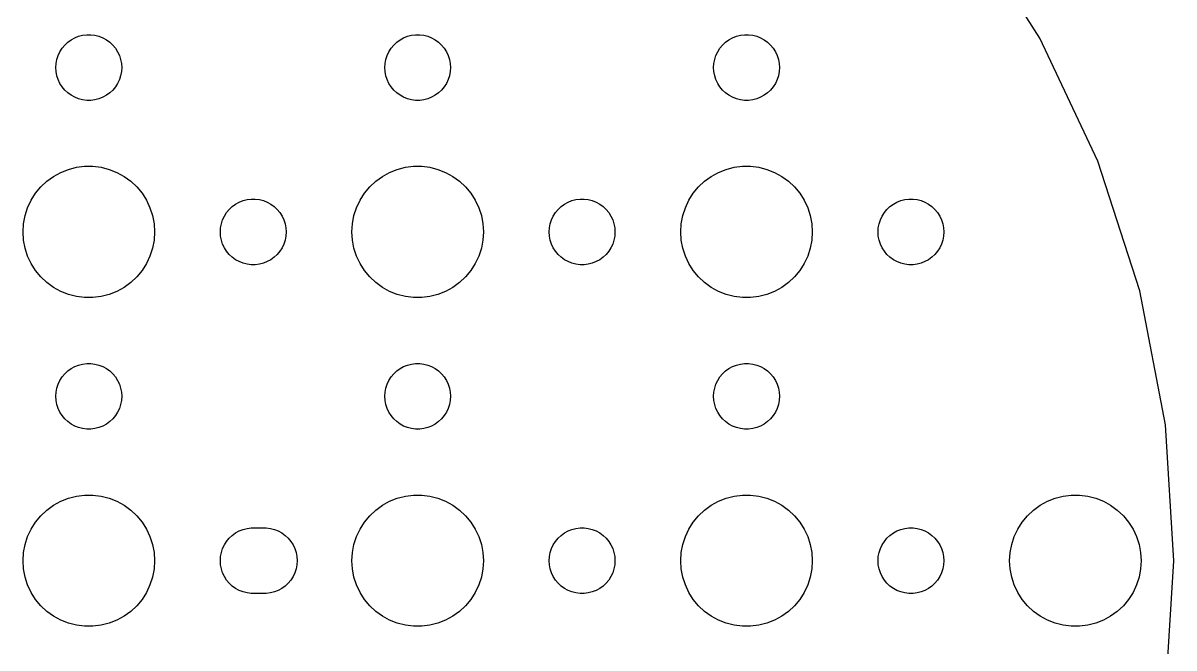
# Model space of a CAD drawing. Header units: metres. Extents: x -49 to 49, y -49 to 159.
# Drawn here: x -3 to 49.5, y 106 to 134.5 of the extents above; entities that cross this region are included whole.
import ezdxf

# ---------------------------------------------------------------- set-up
doc = ezdxf.new("R2010")
doc.units = ezdxf.units.M

msp = doc.modelspace()

# ---------------------------------------------------------------- linework, layer by layer
for p, q in [((43.3743, 133.845), (40.0437, 139.093)), ((-0.638657, 133.857), (-0.463516, 133.927)), ((-0.463516, 133.927), (-0.281067, 133.973)), ((-0.281067, 133.973), (-0.094177, 133.997)), ((-0.094177, 133.997), (0.094177, 133.997)), ((0.094177, 133.997), (0.281067, 133.973)), ((0.281067, 133.973), (0.463516, 133.927)), ((0.463516, 133.927), (0.638657, 133.857)), ((14.3613, 133.857), (14.5365, 133.927)), ((14.5365, 133.927), (14.7189, 133.973)), ((14.7189, 133.973), (14.9058, 133.997)), ((14.9058, 133.997), (15.0942, 133.997)), ((15.0942, 133.997), (15.2811, 133.973)), ((15.2811, 133.973), (15.4635, 133.927)), ((15.4635, 133.927), (15.6387, 133.857)), ((29.3613, 133.857), (29.5365, 133.927)), ((29.5365, 133.927), (29.7189, 133.973)), ((29.7189, 133.973), (29.9058, 133.997)), ((29.9058, 133.997), (30.0942, 133.997)), ((30.0942, 133.997), (30.2811, 133.973)), ((30.2811, 133.973), (30.4635, 133.927)), ((30.4635, 133.927), (30.6387, 133.857)), ((-1.31445, 133.223), (-1.21352, 133.382)), ((-1.21352, 133.382), (-1.09344, 133.527)), ((-1.09344, 133.527), (-0.956131, 133.656)), ((-0.956131, 133.656), (-0.803726, 133.766)), ((-0.803726, 133.766), (-0.638657, 133.857)), ((0.638657, 133.857), (0.803726, 133.766)), ((0.803726, 133.766), (0.956131, 133.656)), ((0.956131, 133.656), (1.09344, 133.527)), ((1.09344, 133.527), (1.21352, 133.382)), ((1.21352, 133.382), (1.31445, 133.223)), ((13.6855, 133.223), (13.7865, 133.382)), ((13.7865, 133.382), (13.9065, 133.527)), ((13.9065, 133.527), (14.0439, 133.656)), ((14.0439, 133.656), (14.1963, 133.766)), ((14.1963, 133.766), (14.3613, 133.857)), ((15.6387, 133.857), (15.8037, 133.766)), ((15.8037, 133.766), (15.9561, 133.656)), ((15.9561, 133.656), (16.0934, 133.527)), ((16.0934, 133.527), (16.2135, 133.382)), ((16.2135, 133.382), (16.3145, 133.223)), ((28.6855, 133.223), (28.7865, 133.382)), ((28.7865, 133.382), (28.9065, 133.527)), ((28.9065, 133.527), (29.0439, 133.656)), ((29.0439, 133.656), (29.1963, 133.766)), ((29.1963, 133.766), (29.3613, 133.857)), ((30.6387, 133.857), (30.8037, 133.766)), ((30.8037, 133.766), (30.9561, 133.656)), ((30.9561, 133.656), (31.0934, 133.527)), ((31.0934, 133.527), (31.2135, 133.382)), ((31.2135, 133.382), (31.3145, 133.223)), ((46.0209, 128.221), (43.3743, 133.845)), ((-1.48816, 132.688), (-1.45287, 132.873)), ((-1.45287, 132.873), (-1.39465, 133.052)), ((-1.39465, 133.052), (-1.31445, 133.223)), ((1.31445, 133.223), (1.39465, 133.052)), ((1.39465, 133.052), (1.45287, 132.873)), ((1.45287, 132.873), (1.48816, 132.688)), ((13.5118, 132.688), (13.5471, 132.873)), ((13.5471, 132.873), (13.6053, 133.052)), ((13.6053, 133.052), (13.6855, 133.223)), ((16.3145, 133.223), (16.3947, 133.052)), ((16.3947, 133.052), (16.4529, 132.873)), ((16.4529, 132.873), (16.4882, 132.688)), ((28.5118, 132.688), (28.5471, 132.873)), ((28.5471, 132.873), (28.6053, 133.052)), ((28.6053, 133.052), (28.6855, 133.223)), ((31.3145, 133.223), (31.3947, 133.052)), ((31.3947, 133.052), (31.4529, 132.873)), ((31.4529, 132.873), (31.4882, 132.688)), ((-1.5, 132.5), (-1.48816, 132.688)), ((-1.48816, 132.312), (-1.5, 132.5)), ((-1.45287, 132.127), (-1.48816, 132.312)), ((1.48816, 132.312), (1.45287, 132.127)), ((1.48816, 132.688), (1.5, 132.5)), ((1.5, 132.5), (1.48816, 132.312)), ((13.5, 132.5), (13.5118, 132.688)), ((13.5118, 132.312), (13.5, 132.5)), ((13.5471, 132.127), (13.5118, 132.312)), ((16.4882, 132.312), (16.4529, 132.127)), ((16.4882, 132.688), (16.5, 132.5)), ((16.5, 132.5), (16.4882, 132.312)), ((28.5, 132.5), (28.5118, 132.688)), ((28.5118, 132.312), (28.5, 132.5)), ((28.5471, 132.127), (28.5118, 132.312)), ((31.4882, 132.312), (31.4529, 132.127)), ((31.4882, 132.688), (31.5, 132.5)), ((31.5, 132.5), (31.4882, 132.312)), ((-1.39465, 131.948), (-1.45287, 132.127)), ((-1.31445, 131.777), (-1.39465, 131.948)), ((-1.21352, 131.618), (-1.31445, 131.777)), ((1.31445, 131.777), (1.21352, 131.618)), ((1.39465, 131.948), (1.31445, 131.777)), ((1.45287, 132.127), (1.39465, 131.948)), ((13.6053, 131.948), (13.5471, 132.127)), ((13.6855, 131.777), (13.6053, 131.948)), ((13.7865, 131.618), (13.6855, 131.777)), ((16.3145, 131.777), (16.2135, 131.618)), ((16.3947, 131.948), (16.3145, 131.777)), ((16.4529, 132.127), (16.3947, 131.948)), ((28.6053, 131.948), (28.5471, 132.127)), ((28.6855, 131.777), (28.6053, 131.948)), ((28.7865, 131.618), (28.6855, 131.777)), ((31.3145, 131.777), (31.2135, 131.618)), ((31.3947, 131.948), (31.3145, 131.777)), ((31.4529, 132.127), (31.3947, 131.948)), ((-1.09344, 131.473), (-1.21352, 131.618)), ((-0.956131, 131.344), (-1.09344, 131.473)), ((-0.803726, 131.234), (-0.956131, 131.344)), ((0.956131, 131.344), (0.803726, 131.234)), ((1.09344, 131.473), (0.956131, 131.344)), ((1.21352, 131.618), (1.09344, 131.473)), ((13.9065, 131.473), (13.7865, 131.618)), ((14.0439, 131.344), (13.9065, 131.473)), ((14.1963, 131.234), (14.0439, 131.344)), ((15.9561, 131.344), (15.8037, 131.234)), ((16.0934, 131.473), (15.9561, 131.344)), ((16.2135, 131.618), (16.0934, 131.473)), ((28.9065, 131.473), (28.7865, 131.618)), ((29.0439, 131.344), (28.9065, 131.473)), ((29.1963, 131.234), (29.0439, 131.344)), ((30.9561, 131.344), (30.8037, 131.234)), ((31.0934, 131.473), (30.9561, 131.344)), ((31.2135, 131.618), (31.0934, 131.473)), ((-0.638657, 131.143), (-0.803726, 131.234)), ((-0.463516, 131.073), (-0.638657, 131.143)), ((-0.281067, 131.027), (-0.463516, 131.073)), ((-0.094177, 131.003), (-0.281067, 131.027)), ((0.094177, 131.003), (-0.094177, 131.003)), ((0.281067, 131.027), (0.094177, 131.003)), ((0.463516, 131.073), (0.281067, 131.027)), ((0.638657, 131.143), (0.463516, 131.073)), ((0.803726, 131.234), (0.638657, 131.143)), ((14.3613, 131.143), (14.1963, 131.234)), ((14.5365, 131.073), (14.3613, 131.143)), ((14.7189, 131.027), (14.5365, 131.073)), ((14.9058, 131.003), (14.7189, 131.027)), ((15.0942, 131.003), (14.9058, 131.003)), ((15.2811, 131.027), (15.0942, 131.003)), ((15.4635, 131.073), (15.2811, 131.027)), ((15.6387, 131.143), (15.4635, 131.073)), ((15.8037, 131.234), (15.6387, 131.143)), ((29.3613, 131.143), (29.1963, 131.234)), ((29.5365, 131.073), (29.3613, 131.143)), ((29.7189, 131.027), (29.5365, 131.073)), ((29.9058, 131.003), (29.7189, 131.027)), ((30.0942, 131.003), (29.9058, 131.003)), ((30.2811, 131.027), (30.0942, 131.003)), ((30.4635, 131.073), (30.2811, 131.027)), ((30.6387, 131.143), (30.4635, 131.073)), ((30.8037, 131.234), (30.6387, 131.143)), ((47.9417, 122.309), (46.0209, 128.221)), ((-1.60747, 127.533), (-1.27733, 127.714)), ((-1.27733, 127.714), (-0.927048, 127.853)), ((-0.927048, 127.853), (-0.562134, 127.947)), ((-0.562134, 127.947), (-0.18837, 127.994)), ((-0.18837, 127.994), (0.18837, 127.994)), ((0.18837, 127.994), (0.562134, 127.947)), ((0.562134, 127.947), (0.927048, 127.853)), ((0.927048, 127.853), (1.27733, 127.714)), ((1.27733, 127.714), (1.60747, 127.533)), ((13.3925, 127.533), (13.7227, 127.714)), ((13.7227, 127.714), (14.0729, 127.853)), ((14.0729, 127.853), (14.4379, 127.947)), ((14.4379, 127.947), (14.8116, 127.994)), ((14.8116, 127.994), (15.1884, 127.994)), ((15.1884, 127.994), (15.5621, 127.947)), ((15.5621, 127.947), (15.927, 127.853)), ((15.927, 127.853), (16.2773, 127.714)), ((16.2773, 127.714), (16.6075, 127.533)), ((28.3925, 127.533), (28.7227, 127.714)), ((28.7227, 127.714), (29.0729, 127.853)), ((29.0729, 127.853), (29.4379, 127.947)), ((29.4379, 127.947), (29.8116, 127.994)), ((29.8116, 127.994), (30.1884, 127.994)), ((30.1884, 127.994), (30.5621, 127.947)), ((30.5621, 127.947), (30.927, 127.853)), ((30.927, 127.853), (31.2773, 127.714)), ((31.2773, 127.714), (31.6075, 127.533)), ((-2.42705, 126.763), (-2.1869, 127.054)), ((-2.1869, 127.054), (-1.91226, 127.312)), ((-1.91226, 127.312), (-1.60747, 127.533)), ((1.60747, 127.533), (1.91226, 127.312)), ((1.91226, 127.312), (2.1869, 127.054)), ((2.1869, 127.054), (2.42705, 126.763)), ((12.5729, 126.763), (12.8131, 127.054)), ((12.8131, 127.054), (13.0877, 127.312)), ((13.0877, 127.312), (13.3925, 127.533)), ((16.6075, 127.533), (16.9123, 127.312)), ((16.9123, 127.312), (17.1869, 127.054)), ((17.1869, 127.054), (17.427, 126.763)), ((27.5729, 126.763), (27.8131, 127.054)), ((27.8131, 127.054), (28.0877, 127.312)), ((28.0877, 127.312), (28.3925, 127.533)), ((31.6075, 127.533), (31.9123, 127.312)), ((31.9123, 127.312), (32.1869, 127.054)), ((32.1869, 127.054), (32.427, 126.763)), ((-2.62891, 126.445), (-2.42705, 126.763)), ((2.42705, 126.763), (2.62891, 126.445)), ((12.3711, 126.445), (12.5729, 126.763)), ((17.427, 126.763), (17.6289, 126.445)), ((27.3711, 126.445), (27.5729, 126.763)), ((32.427, 126.763), (32.6289, 126.445)), ((-2.90575, 125.746), (-2.78932, 126.104)), ((-2.78932, 126.104), (-2.62891, 126.445)), ((2.62891, 126.445), (2.78932, 126.104)), ((2.78932, 126.104), (2.90575, 125.746)), ((6.28647, 125.882), (6.40654, 126.027)), ((6.40654, 126.027), (6.54385, 126.156)), ((6.54385, 126.156), (6.69626, 126.266)), ((6.69626, 126.266), (6.86133, 126.357)), ((6.86133, 126.357), (7.03647, 126.427)), ((7.03647, 126.427), (7.21892, 126.473)), ((7.21892, 126.473), (7.40581, 126.497)), ((7.40581, 126.497), (7.59418, 126.497)), ((7.59418, 126.497), (7.78107, 126.473)), ((7.78107, 126.473), (7.96352, 126.427)), ((7.96352, 126.427), (8.13866, 126.357)), ((8.13866, 126.357), (8.30373, 126.266)), ((8.30373, 126.266), (8.45613, 126.156)), ((8.45613, 126.156), (8.59344, 126.027)), ((8.59344, 126.027), (8.71352, 125.882)), ((12.0942, 125.746), (12.2107, 126.104)), ((12.2107, 126.104), (12.3711, 126.445)), ((17.6289, 126.445), (17.7893, 126.104)), ((17.7893, 126.104), (17.9057, 125.746)), ((21.2865, 125.882), (21.4065, 126.027)), ((21.4065, 126.027), (21.5439, 126.156)), ((21.5439, 126.156), (21.6963, 126.266)), ((21.6963, 126.266), (21.8613, 126.357)), ((21.8613, 126.357), (22.0365, 126.427)), ((22.0365, 126.427), (22.2189, 126.473)), ((22.2189, 126.473), (22.4058, 126.497)), ((22.4058, 126.497), (22.5942, 126.497)), ((22.5942, 126.497), (22.7811, 126.473)), ((22.7811, 126.473), (22.9635, 126.427)), ((22.9635, 126.427), (23.1387, 126.357)), ((23.1387, 126.357), (23.3037, 126.266)), ((23.3037, 126.266), (23.4561, 126.156)), ((23.4561, 126.156), (23.5934, 126.027)), ((23.5934, 126.027), (23.7135, 125.882)), ((27.0942, 125.746), (27.2107, 126.104)), ((27.2107, 126.104), (27.3711, 126.445)), ((32.6289, 126.445), (32.7893, 126.104)), ((32.7893, 126.104), (32.9057, 125.746)), ((36.2865, 125.882), (36.4065, 126.027)), ((36.4065, 126.027), (36.5439, 126.156)), ((36.5439, 126.156), (36.6963, 126.266)), ((36.6963, 126.266), (36.8613, 126.357)), ((36.8613, 126.357), (37.0365, 126.427)), ((37.0365, 126.427), (37.2189, 126.473)), ((37.2189, 126.473), (37.4058, 126.497)), ((37.4058, 126.497), (37.5942, 126.497)), ((37.5942, 126.497), (37.7811, 126.473)), ((37.7811, 126.473), (37.9635, 126.427)), ((37.9635, 126.427), (38.1387, 126.357)), ((38.1387, 126.357), (38.3037, 126.266)), ((38.3037, 126.266), (38.4561, 126.156)), ((38.4561, 126.156), (38.5934, 126.027)), ((38.5934, 126.027), (38.7135, 125.882)), ((-2.97633, 125.376), (-2.90575, 125.746)), ((2.90575, 125.746), (2.97633, 125.376)), ((6.04712, 125.373), (6.10533, 125.552)), ((6.10533, 125.552), (6.18553, 125.723)), ((6.18553, 125.723), (6.28647, 125.882)), ((8.71352, 125.882), (8.81445, 125.723)), ((8.81445, 125.723), (8.89465, 125.552)), ((8.89465, 125.552), (8.95287, 125.373)), ((12.0237, 125.376), (12.0942, 125.746)), ((17.9057, 125.746), (17.9763, 125.376)), ((21.0471, 125.373), (21.1053, 125.552)), ((21.1053, 125.552), (21.1855, 125.723)), ((21.1855, 125.723), (21.2865, 125.882)), ((23.7135, 125.882), (23.8145, 125.723)), ((23.8145, 125.723), (23.8947, 125.552)), ((23.8947, 125.552), (23.9529, 125.373)), ((27.0237, 125.376), (27.0942, 125.746)), ((32.9057, 125.746), (32.9763, 125.376)), ((36.0471, 125.373), (36.1053, 125.552)), ((36.1053, 125.552), (36.1855, 125.723)), ((36.1855, 125.723), (36.2865, 125.882)), ((38.7135, 125.882), (38.8145, 125.723)), ((38.8145, 125.723), (38.8947, 125.552)), ((38.8947, 125.552), (38.9529, 125.373)), ((-3, 125), (-2.97633, 125.376)), ((-2.97633, 124.624), (-3, 125)), ((2.97633, 125.376), (3, 125)), ((3, 125), (2.97633, 124.624)), ((6, 125), (6.01183, 125.188)), ((6.01183, 124.812), (6, 125)), ((6.01183, 125.188), (6.04712, 125.373)), ((8.95287, 125.373), (8.98816, 125.188)), ((8.98816, 125.188), (9, 125)), ((9, 125), (8.98816, 124.812)), ((12, 125), (12.0237, 125.376)), ((12.0237, 124.624), (12, 125)), ((17.9763, 125.376), (18, 125)), ((18, 125), (17.9763, 124.624)), ((21, 125), (21.0118, 125.188)), ((21.0118, 124.812), (21, 125)), ((21.0118, 125.188), (21.0471, 125.373)), ((23.9529, 125.373), (23.9882, 125.188)), ((23.9882, 125.188), (24, 125)), ((24, 125), (23.9882, 124.812)), ((27, 125), (27.0237, 125.376)), ((27.0237, 124.624), (27, 125)), ((32.9763, 125.376), (33, 125)), ((33, 125), (32.9763, 124.624)), ((36, 125), (36.0118, 125.188)), ((36.0118, 124.812), (36, 125)), ((36.0118, 125.188), (36.0471, 125.373)), ((38.9529, 125.373), (38.9882, 125.188)), ((38.9882, 125.188), (39, 125)), ((39, 125), (38.9882, 124.812)), ((-2.90575, 124.254), (-2.97633, 124.624)), ((2.97633, 124.624), (2.90575, 124.254)), ((6.04712, 124.627), (6.01183, 124.812)), ((6.10533, 124.448), (6.04712, 124.627)), ((6.18553, 124.277), (6.10533, 124.448)), ((8.89465, 124.448), (8.81445, 124.277)), ((8.95287, 124.627), (8.89465, 124.448)), ((8.98816, 124.812), (8.95287, 124.627)), ((12.0942, 124.254), (12.0237, 124.624)), ((17.9763, 124.624), (17.9057, 124.254)), ((21.0471, 124.627), (21.0118, 124.812)), ((21.1053, 124.448), (21.0471, 124.627)), ((21.1855, 124.277), (21.1053, 124.448)), ((23.8947, 124.448), (23.8145, 124.277)), ((23.9529, 124.627), (23.8947, 124.448)), ((23.9882, 124.812), (23.9529, 124.627)), ((27.0942, 124.254), (27.0237, 124.624)), ((32.9763, 124.624), (32.9057, 124.254)), ((36.0471, 124.627), (36.0118, 124.812)), ((36.1053, 124.448), (36.0471, 124.627)), ((36.1855, 124.277), (36.1053, 124.448)), ((38.8947, 124.448), (38.8145, 124.277)), ((38.9529, 124.627), (38.8947, 124.448)), ((38.9882, 124.812), (38.9529, 124.627)), ((-2.78932, 123.896), (-2.90575, 124.254)), ((-2.62891, 123.555), (-2.78932, 123.896)), ((2.78932, 123.896), (2.62891, 123.555)), ((2.90575, 124.254), (2.78932, 123.896)), ((6.28647, 124.118), (6.18553, 124.277)), ((6.40654, 123.973), (6.28647, 124.118)), ((6.54385, 123.844), (6.40654, 123.973)), ((8.59344, 123.973), (8.45613, 123.844)), ((8.71352, 124.118), (8.59344, 123.973)), ((8.81445, 124.277), (8.71352, 124.118)), ((12.2107, 123.896), (12.0942, 124.254)), ((12.3711, 123.555), (12.2107, 123.896)), ((17.7893, 123.896), (17.6289, 123.555)), ((17.9057, 124.254), (17.7893, 123.896)), ((21.2865, 124.118), (21.1855, 124.277)), ((21.4065, 123.973), (21.2865, 124.118)), ((21.5439, 123.844), (21.4065, 123.973)), ((23.5934, 123.973), (23.4561, 123.844)), ((23.7135, 124.118), (23.5934, 123.973)), ((23.8145, 124.277), (23.7135, 124.118)), ((27.2107, 123.896), (27.0942, 124.254)), ((27.3711, 123.555), (27.2107, 123.896)), ((32.7893, 123.896), (32.6289, 123.555)), ((32.9057, 124.254), (32.7893, 123.896)), ((36.2865, 124.118), (36.1855, 124.277)), ((36.4065, 123.973), (36.2865, 124.118)), ((36.5439, 123.844), (36.4065, 123.973)), ((38.5934, 123.973), (38.4561, 123.844)), ((38.7135, 124.118), (38.5934, 123.973)), ((38.8145, 124.277), (38.7135, 124.118)), ((-2.42705, 123.237), (-2.62891, 123.555)), ((2.62891, 123.555), (2.42705, 123.237)), ((6.69626, 123.734), (6.54385, 123.844)), ((6.86133, 123.643), (6.69626, 123.734)), ((7.03647, 123.573), (6.86133, 123.643)), ((7.21892, 123.527), (7.03647, 123.573)), ((7.40581, 123.503), (7.21892, 123.527)), ((7.59418, 123.503), (7.40581, 123.503)), ((7.78107, 123.527), (7.59418, 123.503)), ((7.96352, 123.573), (7.78107, 123.527)), ((8.13866, 123.643), (7.96352, 123.573)), ((8.30373, 123.734), (8.13866, 123.643)), ((8.45613, 123.844), (8.30373, 123.734)), ((12.5729, 123.237), (12.3711, 123.555)), ((17.6289, 123.555), (17.427, 123.237)), ((21.6963, 123.734), (21.5439, 123.844)), ((21.8613, 123.643), (21.6963, 123.734)), ((22.0365, 123.573), (21.8613, 123.643)), ((22.2189, 123.527), (22.0365, 123.573)), ((22.4058, 123.503), (22.2189, 123.527)), ((22.5942, 123.503), (22.4058, 123.503)), ((22.7811, 123.527), (22.5942, 123.503)), ((22.9635, 123.573), (22.7811, 123.527)), ((23.1387, 123.643), (22.9635, 123.573)), ((23.3037, 123.734), (23.1387, 123.643)), ((23.4561, 123.844), (23.3037, 123.734)), ((27.5729, 123.237), (27.3711, 123.555)), ((32.6289, 123.555), (32.427, 123.237)), ((36.6963, 123.734), (36.5439, 123.844)), ((36.8613, 123.643), (36.6963, 123.734)), ((37.0365, 123.573), (36.8613, 123.643)), ((37.2189, 123.527), (37.0365, 123.573)), ((37.4058, 123.503), (37.2189, 123.527)), ((37.5942, 123.503), (37.4058, 123.503)), ((37.7811, 123.527), (37.5942, 123.503)), ((37.9635, 123.573), (37.7811, 123.527)), ((38.1387, 123.643), (37.9635, 123.573)), ((38.3037, 123.734), (38.1387, 123.643)), ((38.4561, 123.844), (38.3037, 123.734)), ((-2.1869, 122.946), (-2.42705, 123.237)), ((-1.91226, 122.688), (-2.1869, 122.946)), ((2.1869, 122.946), (1.91226, 122.688)), ((2.42705, 123.237), (2.1869, 122.946)), ((12.8131, 122.946), (12.5729, 123.237)), ((13.0877, 122.688), (12.8131, 122.946)), ((17.1869, 122.946), (16.9123, 122.688)), ((17.427, 123.237), (17.1869, 122.946)), ((27.8131, 122.946), (27.5729, 123.237)), ((28.0877, 122.688), (27.8131, 122.946)), ((32.1869, 122.946), (31.9123, 122.688)), ((32.427, 123.237), (32.1869, 122.946)), ((-1.60747, 122.467), (-1.91226, 122.688)), ((-1.27733, 122.286), (-1.60747, 122.467)), ((1.60747, 122.467), (1.27733, 122.286)), ((1.91226, 122.688), (1.60747, 122.467)), ((13.3925, 122.467), (13.0877, 122.688)), ((13.7227, 122.286), (13.3925, 122.467)), ((16.6075, 122.467), (16.2773, 122.286)), ((16.9123, 122.688), (16.6075, 122.467)), ((28.3925, 122.467), (28.0877, 122.688)), ((28.7227, 122.286), (28.3925, 122.467)), ((31.6075, 122.467), (31.2773, 122.286)), ((31.9123, 122.688), (31.6075, 122.467)), ((-0.927048, 122.147), (-1.27733, 122.286)), ((-0.562134, 122.053), (-0.927048, 122.147)), ((-0.18837, 122.006), (-0.562134, 122.053)), ((0.18837, 122.006), (-0.18837, 122.006)), ((0.562134, 122.053), (0.18837, 122.006)), ((0.927048, 122.147), (0.562134, 122.053)), ((1.27733, 122.286), (0.927048, 122.147)), ((14.0729, 122.147), (13.7227, 122.286)), ((14.4379, 122.053), (14.0729, 122.147)), ((14.8116, 122.006), (14.4379, 122.053)), ((15.1884, 122.006), (14.8116, 122.006)), ((15.5621, 122.053), (15.1884, 122.006)), ((15.927, 122.147), (15.5621, 122.053)), ((16.2773, 122.286), (15.927, 122.147)), ((29.0729, 122.147), (28.7227, 122.286)), ((29.4379, 122.053), (29.0729, 122.147)), ((29.8116, 122.006), (29.4379, 122.053)), ((30.1884, 122.006), (29.8116, 122.006)), ((30.5621, 122.053), (30.1884, 122.006)), ((30.927, 122.147), (30.5621, 122.053)), ((31.2773, 122.286), (30.927, 122.147)), ((49.1064, 116.204), (47.9417, 122.309)), ((-1.09344, 118.527), (-0.956131, 118.656)), ((-0.956131, 118.656), (-0.803726, 118.766)), ((-0.803726, 118.766), (-0.638657, 118.857)), ((-0.638657, 118.857), (-0.463516, 118.927)), ((-0.463516, 118.927), (-0.281067, 118.973)), ((-0.281067, 118.973), (-0.094177, 118.997)), ((-0.094177, 118.997), (0.094177, 118.997)), ((0.094177, 118.997), (0.281067, 118.973)), ((0.281067, 118.973), (0.463516, 118.927)), ((0.463516, 118.927), (0.638657, 118.857)), ((0.638657, 118.857), (0.803726, 118.766)), ((0.803726, 118.766), (0.956131, 118.656)), ((0.956131, 118.656), (1.09344, 118.527)), ((13.9065, 118.527), (14.0439, 118.656)), ((14.0439, 118.656), (14.1963, 118.766)), ((14.1963, 118.766), (14.3613, 118.857)), ((14.3613, 118.857), (14.5365, 118.927)), ((14.5365, 118.927), (14.7189, 118.973)), ((14.7189, 118.973), (14.9058, 118.997)), ((14.9058, 118.997), (15.0942, 118.997)), ((15.0942, 118.997), (15.2811, 118.973)), ((15.2811, 118.973), (15.4635, 118.927)), ((15.4635, 118.927), (15.6387, 118.857)), ((15.6387, 118.857), (15.8037, 118.766)), ((15.8037, 118.766), (15.9561, 118.656)), ((15.9561, 118.656), (16.0934, 118.527)), ((28.9065, 118.527), (29.0439, 118.656)), ((29.0439, 118.656), (29.1963, 118.766)), ((29.1963, 118.766), (29.3613, 118.857)), ((29.3613, 118.857), (29.5365, 118.927)), ((29.5365, 118.927), (29.7189, 118.973)), ((29.7189, 118.973), (29.9058, 118.997)), ((29.9058, 118.997), (30.0942, 118.997)), ((30.0942, 118.997), (30.2811, 118.973)), ((30.2811, 118.973), (30.4635, 118.927)), ((30.4635, 118.927), (30.6387, 118.857)), ((30.6387, 118.857), (30.8037, 118.766)), ((30.8037, 118.766), (30.9561, 118.656)), ((30.9561, 118.656), (31.0934, 118.527)), ((-1.39465, 118.052), (-1.31445, 118.223)), ((-1.31445, 118.223), (-1.21352, 118.382)), ((-1.21352, 118.382), (-1.09344, 118.527)), ((1.09344, 118.527), (1.21352, 118.382)), ((1.21352, 118.382), (1.31445, 118.223)), ((1.31445, 118.223), (1.39465, 118.052)), ((13.6053, 118.052), (13.6855, 118.223)), ((13.6855, 118.223), (13.7865, 118.382)), ((13.7865, 118.382), (13.9065, 118.527)), ((16.0934, 118.527), (16.2135, 118.382)), ((16.2135, 118.382), (16.3145, 118.223)), ((16.3145, 118.223), (16.3947, 118.052)), ((28.6053, 118.052), (28.6855, 118.223)), ((28.6855, 118.223), (28.7865, 118.382)), ((28.7865, 118.382), (28.9065, 118.527)), ((31.0934, 118.527), (31.2135, 118.382)), ((31.2135, 118.382), (31.3145, 118.223)), ((31.3145, 118.223), (31.3947, 118.052)), ((-1.5, 117.5), (-1.48816, 117.688)), ((-1.48816, 117.688), (-1.45287, 117.873)), ((-1.45287, 117.873), (-1.39465, 118.052)), ((1.39465, 118.052), (1.45287, 117.873)), ((1.45287, 117.873), (1.48816, 117.688)), ((1.48816, 117.688), (1.5, 117.5)), ((13.5, 117.5), (13.5118, 117.688)), ((13.5118, 117.688), (13.5471, 117.873)), ((13.5471, 117.873), (13.6053, 118.052)), ((16.3947, 118.052), (16.4529, 117.873)), ((16.4529, 117.873), (16.4882, 117.688)), ((16.4882, 117.688), (16.5, 117.5)), ((28.5, 117.5), (28.5118, 117.688)), ((28.5118, 117.688), (28.5471, 117.873)), ((28.5471, 117.873), (28.6053, 118.052)), ((31.3947, 118.052), (31.4529, 117.873)), ((31.4529, 117.873), (31.4882, 117.688)), ((31.4882, 117.688), (31.5, 117.5)), ((-1.48816, 117.312), (-1.5, 117.5)), ((-1.45287, 117.127), (-1.48816, 117.312)), ((-1.39465, 116.948), (-1.45287, 117.127)), ((1.45287, 117.127), (1.39465, 116.948)), ((1.48816, 117.312), (1.45287, 117.127)), ((1.5, 117.5), (1.48816, 117.312)), ((13.5118, 117.312), (13.5, 117.5)), ((13.5471, 117.127), (13.5118, 117.312)), ((13.6053, 116.948), (13.5471, 117.127)), ((16.4529, 117.127), (16.3947, 116.948)), ((16.4882, 117.312), (16.4529, 117.127)), ((16.5, 117.5), (16.4882, 117.312)), ((28.5118, 117.312), (28.5, 117.5)), ((28.5471, 117.127), (28.5118, 117.312)), ((28.6053, 116.948), (28.5471, 117.127)), ((31.4529, 117.127), (31.3947, 116.948)), ((31.4882, 117.312), (31.4529, 117.127)), ((31.5, 117.5), (31.4882, 117.312)), ((-1.31445, 116.777), (-1.39465, 116.948)), ((-1.21352, 116.618), (-1.31445, 116.777)), ((-1.09344, 116.473), (-1.21352, 116.618)), ((1.21352, 116.618), (1.09344, 116.473)), ((1.31445, 116.777), (1.21352, 116.618)), ((1.39465, 116.948), (1.31445, 116.777)), ((13.6855, 116.777), (13.6053, 116.948)), ((13.7865, 116.618), (13.6855, 116.777)), ((13.9065, 116.473), (13.7865, 116.618)), ((16.2135, 116.618), (16.0934, 116.473)), ((16.3145, 116.777), (16.2135, 116.618)), ((16.3947, 116.948), (16.3145, 116.777)), ((28.6855, 116.777), (28.6053, 116.948)), ((28.7865, 116.618), (28.6855, 116.777)), ((28.9065, 116.473), (28.7865, 116.618)), ((31.2135, 116.618), (31.0934, 116.473)), ((31.3145, 116.777), (31.2135, 116.618)), ((31.3947, 116.948), (31.3145, 116.777)), ((-0.956131, 116.344), (-1.09344, 116.473)), ((-0.803726, 116.234), (-0.956131, 116.344)), ((-0.638657, 116.143), (-0.803726, 116.234)), ((-0.463516, 116.073), (-0.638657, 116.143)), ((-0.281067, 116.027), (-0.463516, 116.073)), ((-0.094177, 116.003), (-0.281067, 116.027)), ((0.281067, 116.027), (0.094177, 116.003)), ((0.463516, 116.073), (0.281067, 116.027)), ((0.638657, 116.143), (0.463516, 116.073)), ((0.803726, 116.234), (0.638657, 116.143)), ((0.956131, 116.344), (0.803726, 116.234)), ((1.09344, 116.473), (0.956131, 116.344)), ((14.0439, 116.344), (13.9065, 116.473)), ((14.1963, 116.234), (14.0439, 116.344)), ((14.3613, 116.143), (14.1963, 116.234)), ((14.5365, 116.073), (14.3613, 116.143)), ((14.7189, 116.027), (14.5365, 116.073)), ((14.9058, 116.003), (14.7189, 116.027)), ((15.2811, 116.027), (15.0942, 116.003)), ((15.4635, 116.073), (15.2811, 116.027)), ((15.6387, 116.143), (15.4635, 116.073)), ((15.8037, 116.234), (15.6387, 116.143)), ((15.9561, 116.344), (15.8037, 116.234)), ((16.0934, 116.473), (15.9561, 116.344)), ((29.0439, 116.344), (28.9065, 116.473)), ((29.1963, 116.234), (29.0439, 116.344)), ((29.3613, 116.143), (29.1963, 116.234)), ((29.5365, 116.073), (29.3613, 116.143)), ((29.7189, 116.027), (29.5365, 116.073)), ((29.9058, 116.003), (29.7189, 116.027)), ((30.2811, 116.027), (30.0942, 116.003)), ((30.4635, 116.073), (30.2811, 116.027)), ((30.6387, 116.143), (30.4635, 116.073)), ((30.8037, 116.234), (30.6387, 116.143)), ((30.9561, 116.344), (30.8037, 116.234)), ((31.0934, 116.473), (30.9561, 116.344)), ((49.4967, 110), (49.1064, 116.204)), ((0.094177, 116.003), (-0.094177, 116.003)), ((15.0942, 116.003), (14.9058, 116.003)), ((30.0942, 116.003), (29.9058, 116.003)), ((-0.927048, 112.853), (-0.562134, 112.947)), ((-0.562134, 112.947), (-0.18837, 112.994)), ((-0.18837, 112.994), (0.18837, 112.994)), ((0.18837, 112.994), (0.562134, 112.947)), ((0.562134, 112.947), (0.927048, 112.853)), ((14.0729, 112.853), (14.4379, 112.947)), ((14.4379, 112.947), (14.8116, 112.994)), ((14.8116, 112.994), (15.1884, 112.994)), ((15.1884, 112.994), (15.5621, 112.947)), ((15.5621, 112.947), (15.927, 112.853)), ((29.0729, 112.853), (29.4379, 112.947)), ((29.4379, 112.947), (29.8116, 112.994)), ((29.8116, 112.994), (30.1884, 112.994)), ((30.1884, 112.994), (30.5621, 112.947)), ((30.5621, 112.947), (30.927, 112.853)), ((44.0729, 112.853), (44.4379, 112.947)), ((44.4379, 112.947), (44.8116, 112.994)), ((44.8116, 112.994), (45.1884, 112.994)), ((45.1884, 112.994), (45.5621, 112.947)), ((45.5621, 112.947), (45.927, 112.853)), ((-1.91226, 112.312), (-1.60747, 112.533)), ((-1.60747, 112.533), (-1.27733, 112.714)), ((-1.27733, 112.714), (-0.927048, 112.853)), ((0.927048, 112.853), (1.27733, 112.714)), ((1.27733, 112.714), (1.60747, 112.533)), ((1.60747, 112.533), (1.91226, 112.312)), ((13.0877, 112.312), (13.3925, 112.533)), ((13.3925, 112.533), (13.7227, 112.714)), ((13.7227, 112.714), (14.0729, 112.853)), ((15.927, 112.853), (16.2773, 112.714)), ((16.2773, 112.714), (16.6075, 112.533)), ((16.6075, 112.533), (16.9123, 112.312)), ((28.0877, 112.312), (28.3925, 112.533)), ((28.3925, 112.533), (28.7227, 112.714)), ((28.7227, 112.714), (29.0729, 112.853)), ((30.927, 112.853), (31.2773, 112.714)), ((31.2773, 112.714), (31.6075, 112.533)), ((31.6075, 112.533), (31.9123, 112.312)), ((43.0877, 112.312), (43.3925, 112.533)), ((43.3925, 112.533), (43.7227, 112.714)), ((43.7227, 112.714), (44.0729, 112.853)), ((45.927, 112.853), (46.2773, 112.714)), ((46.2773, 112.714), (46.6075, 112.533)), ((46.6075, 112.533), (46.9123, 112.312)), ((-2.42705, 111.763), (-2.1869, 112.054)), ((-2.1869, 112.054), (-1.91226, 112.312)), ((1.91226, 112.312), (2.1869, 112.054)), ((2.1869, 112.054), (2.42705, 111.763)), ((12.5729, 111.763), (12.8131, 112.054)), ((12.8131, 112.054), (13.0877, 112.312)), ((16.9123, 112.312), (17.1869, 112.054)), ((17.1869, 112.054), (17.427, 111.763)), ((27.5729, 111.763), (27.8131, 112.054)), ((27.8131, 112.054), (28.0877, 112.312)), ((31.9123, 112.312), (32.1869, 112.054)), ((32.1869, 112.054), (32.427, 111.763)), ((42.5729, 111.763), (42.8131, 112.054)), ((42.8131, 112.054), (43.0877, 112.312)), ((46.9123, 112.312), (47.1869, 112.054)), ((47.1869, 112.054), (47.427, 111.763)), ((-2.78932, 111.104), (-2.62891, 111.445)), ((-2.62891, 111.445), (-2.42705, 111.763)), ((2.42705, 111.763), (2.62891, 111.445)), ((2.62891, 111.445), (2.78932, 111.104)), ((6.69626, 111.266), (6.86133, 111.357)), ((6.86133, 111.357), (7.03647, 111.427)), ((7.03647, 111.427), (7.21892, 111.473)), ((7.21892, 111.473), (7.40581, 111.497)), ((7.40581, 111.497), (8.09418, 111.497)), ((8.09418, 111.497), (8.28107, 111.473)), ((8.28107, 111.473), (8.46352, 111.427)), ((8.46352, 111.427), (8.63866, 111.357)), ((8.63866, 111.357), (8.80373, 111.266)), ((12.2107, 111.104), (12.3711, 111.445)), ((12.3711, 111.445), (12.5729, 111.763)), ((17.427, 111.763), (17.6289, 111.445)), ((17.6289, 111.445), (17.7893, 111.104)), ((21.6963, 111.266), (21.8613, 111.357)), ((21.8613, 111.357), (22.0365, 111.427)), ((22.0365, 111.427), (22.2189, 111.473)), ((22.2189, 111.473), (22.4058, 111.497)), ((22.4058, 111.497), (22.5942, 111.497)), ((22.5942, 111.497), (22.7811, 111.473)), ((22.7811, 111.473), (22.9635, 111.427)), ((22.9635, 111.427), (23.1387, 111.357)), ((23.1387, 111.357), (23.3037, 111.266)), ((27.2107, 111.104), (27.3711, 111.445)), ((27.3711, 111.445), (27.5729, 111.763)), ((32.427, 111.763), (32.6289, 111.445)), ((32.6289, 111.445), (32.7893, 111.104)), ((36.6963, 111.266), (36.8613, 111.357)), ((36.8613, 111.357), (37.0365, 111.427)), ((37.0365, 111.427), (37.2189, 111.473)), ((37.2189, 111.473), (37.4058, 111.497)), ((37.4058, 111.497), (37.5942, 111.497)), ((37.5942, 111.497), (37.7811, 111.473)), ((37.7811, 111.473), (37.9635, 111.427)), ((37.9635, 111.427), (38.1387, 111.357)), ((38.1387, 111.357), (38.3037, 111.266)), ((42.2107, 111.104), (42.3711, 111.445)), ((42.3711, 111.445), (42.5729, 111.763)), ((47.427, 111.763), (47.6289, 111.445)), ((47.6289, 111.445), (47.7893, 111.104)), ((-2.90575, 110.746), (-2.78932, 111.104)), ((2.78932, 111.104), (2.90575, 110.746)), ((6.18553, 110.723), (6.28647, 110.882)), ((6.28647, 110.882), (6.40654, 111.027)), ((6.40654, 111.027), (6.54385, 111.156)), ((6.54385, 111.156), (6.69626, 111.266)), ((8.80373, 111.266), (8.95613, 111.156)), ((8.95613, 111.156), (9.09344, 111.027)), ((9.09344, 111.027), (9.21352, 110.882)), ((9.21352, 110.882), (9.31445, 110.723)), ((12.0942, 110.746), (12.2107, 111.104)), ((17.7893, 111.104), (17.9057, 110.746)), ((21.1855, 110.723), (21.2865, 110.882)), ((21.2865, 110.882), (21.4065, 111.027)), ((21.4065, 111.027), (21.5439, 111.156)), ((21.5439, 111.156), (21.6963, 111.266)), ((23.3037, 111.266), (23.4561, 111.156)), ((23.4561, 111.156), (23.5934, 111.027)), ((23.5934, 111.027), (23.7135, 110.882)), ((23.7135, 110.882), (23.8145, 110.723)), ((27.0942, 110.746), (27.2107, 111.104)), ((32.7893, 111.104), (32.9057, 110.746)), ((36.1855, 110.723), (36.2865, 110.882)), ((36.2865, 110.882), (36.4065, 111.027)), ((36.4065, 111.027), (36.5439, 111.156)), ((36.5439, 111.156), (36.6963, 111.266)), ((38.3037, 111.266), (38.4561, 111.156)), ((38.4561, 111.156), (38.5934, 111.027)), ((38.5934, 111.027), (38.7135, 110.882)), ((38.7135, 110.882), (38.8145, 110.723)), ((42.0942, 110.746), (42.2107, 111.104)), ((47.7893, 111.104), (47.9057, 110.746)), ((-3, 110), (-2.97633, 110.376)), ((-2.97633, 110.376), (-2.90575, 110.746)), ((2.90575, 110.746), (2.97633, 110.376)), ((2.97633, 110.376), (3, 110)), ((6.01183, 110.188), (6.04712, 110.373)), ((6.04712, 110.373), (6.10533, 110.552)), ((6.10533, 110.552), (6.18553, 110.723)), ((9.31445, 110.723), (9.39465, 110.552)), ((9.39465, 110.552), (9.45287, 110.373)), ((9.45287, 110.373), (9.48816, 110.188)), ((12, 110), (12.0237, 110.376)), ((12.0237, 110.376), (12.0942, 110.746)), ((17.9057, 110.746), (17.9763, 110.376)), ((17.9763, 110.376), (18, 110)), ((21.0118, 110.188), (21.0471, 110.373)), ((21.0471, 110.373), (21.1053, 110.552)), ((21.1053, 110.552), (21.1855, 110.723)), ((23.8145, 110.723), (23.8947, 110.552)), ((23.8947, 110.552), (23.9529, 110.373)), ((23.9529, 110.373), (23.9882, 110.188)), ((27, 110), (27.0237, 110.376)), ((27.0237, 110.376), (27.0942, 110.746)), ((32.9057, 110.746), (32.9763, 110.376)), ((32.9763, 110.376), (33, 110)), ((36.0118, 110.188), (36.0471, 110.373)), ((36.0471, 110.373), (36.1053, 110.552)), ((36.1053, 110.552), (36.1855, 110.723)), ((38.8145, 110.723), (38.8947, 110.552)), ((38.8947, 110.552), (38.9529, 110.373)), ((38.9529, 110.373), (38.9882, 110.188)), ((42, 110), (42.0237, 110.376)), ((42.0237, 110.376), (42.0942, 110.746)), ((47.9057, 110.746), (47.9763, 110.376)), ((47.9763, 110.376), (48, 110)), ((-2.97633, 109.624), (-3, 110)), ((3, 110), (2.97633, 109.624)), ((6, 110), (6.01183, 110.188)), ((6.01183, 109.812), (6, 110)), ((6.04712, 109.627), (6.01183, 109.812)), ((9.48816, 109.812), (9.45287, 109.627)), ((9.48816, 110.188), (9.5, 110)), ((9.5, 110), (9.48816, 109.812)), ((12.0237, 109.624), (12, 110)), ((18, 110), (17.9763, 109.624)), ((21, 110), (21.0118, 110.188)), ((21.0118, 109.812), (21, 110)), ((21.0471, 109.627), (21.0118, 109.812)), ((23.9882, 109.812), (23.9529, 109.627)), ((23.9882, 110.188), (24, 110)), ((24, 110), (23.9882, 109.812)), ((27.0237, 109.624), (27, 110)), ((33, 110), (32.9763, 109.624)), ((36, 110), (36.0118, 110.188)), ((36.0118, 109.812), (36, 110)), ((36.0471, 109.627), (36.0118, 109.812)), ((38.9882, 109.812), (38.9529, 109.627)), ((38.9882, 110.188), (39, 110)), ((39, 110), (38.9882, 109.812)), ((42.0237, 109.624), (42, 110)), ((48, 110), (47.9763, 109.624)), ((49.1064, 103.796), (49.4967, 110)), ((-2.90575, 109.254), (-2.97633, 109.624)), ((-2.78932, 108.896), (-2.90575, 109.254)), ((2.90575, 109.254), (2.78932, 108.896)), ((2.97633, 109.624), (2.90575, 109.254)), ((6.10533, 109.448), (6.04712, 109.627)), ((6.18553, 109.277), (6.10533, 109.448)), ((6.28647, 109.118), (6.18553, 109.277)), ((9.31445, 109.277), (9.21352, 109.118)), ((9.39465, 109.448), (9.31445, 109.277)), ((9.45287, 109.627), (9.39465, 109.448)), ((12.0942, 109.254), (12.0237, 109.624)), ((12.2107, 108.896), (12.0942, 109.254)), ((17.9057, 109.254), (17.7893, 108.896)), ((17.9763, 109.624), (17.9057, 109.254)), ((21.1053, 109.448), (21.0471, 109.627)), ((21.1855, 109.277), (21.1053, 109.448)), ((21.2865, 109.118), (21.1855, 109.277)), ((23.8145, 109.277), (23.7135, 109.118)), ((23.8947, 109.448), (23.8145, 109.277)), ((23.9529, 109.627), (23.8947, 109.448)), ((27.0942, 109.254), (27.0237, 109.624)), ((27.2107, 108.896), (27.0942, 109.254)), ((32.9057, 109.254), (32.7893, 108.896)), ((32.9763, 109.624), (32.9057, 109.254)), ((36.1053, 109.448), (36.0471, 109.627)), ((36.1855, 109.277), (36.1053, 109.448)), ((36.2865, 109.118), (36.1855, 109.277)), ((38.8145, 109.277), (38.7135, 109.118)), ((38.8947, 109.448), (38.8145, 109.277)), ((38.9529, 109.627), (38.8947, 109.448)), ((42.0942, 109.254), (42.0237, 109.624)), ((42.2107, 108.896), (42.0942, 109.254)), ((47.9057, 109.254), (47.7893, 108.896)), ((47.9763, 109.624), (47.9057, 109.254)), ((-2.62891, 108.555), (-2.78932, 108.896)), ((2.78932, 108.896), (2.62891, 108.555)), ((6.40654, 108.973), (6.28647, 109.118)), ((6.54385, 108.844), (6.40654, 108.973)), ((6.69626, 108.734), (6.54385, 108.844)), ((6.86133, 108.643), (6.69626, 108.734)), ((8.80373, 108.734), (8.63866, 108.643)), ((8.95613, 108.844), (8.80373, 108.734)), ((9.09344, 108.973), (8.95613, 108.844)), ((9.21352, 109.118), (9.09344, 108.973)), ((12.3711, 108.555), (12.2107, 108.896)), ((17.7893, 108.896), (17.6289, 108.555)), ((21.4065, 108.973), (21.2865, 109.118)), ((21.5439, 108.844), (21.4065, 108.973)), ((21.6963, 108.734), (21.5439, 108.844)), ((21.8613, 108.643), (21.6963, 108.734)), ((23.3037, 108.734), (23.1387, 108.643)), ((23.4561, 108.844), (23.3037, 108.734)), ((23.5934, 108.973), (23.4561, 108.844)), ((23.7135, 109.118), (23.5934, 108.973)), ((27.3711, 108.555), (27.2107, 108.896)), ((32.7893, 108.896), (32.6289, 108.555)), ((36.4065, 108.973), (36.2865, 109.118)), ((36.5439, 108.844), (36.4065, 108.973)), ((36.6963, 108.734), (36.5439, 108.844)), ((36.8613, 108.643), (36.6963, 108.734)), ((38.3037, 108.734), (38.1387, 108.643)), ((38.4561, 108.844), (38.3037, 108.734)), ((38.5934, 108.973), (38.4561, 108.844)), ((38.7135, 109.118), (38.5934, 108.973)), ((42.3711, 108.555), (42.2107, 108.896)), ((47.7893, 108.896), (47.6289, 108.555)), ((-2.42705, 108.237), (-2.62891, 108.555)), ((-2.1869, 107.946), (-2.42705, 108.237)), ((2.42705, 108.237), (2.1869, 107.946)), ((2.62891, 108.555), (2.42705, 108.237)), ((7.03647, 108.573), (6.86133, 108.643)), ((7.21892, 108.527), (7.03647, 108.573)), ((7.40581, 108.503), (7.21892, 108.527)), ((8.09418, 108.503), (7.40581, 108.503)), ((8.28107, 108.527), (8.09418, 108.503)), ((8.46352, 108.573), (8.28107, 108.527)), ((8.63866, 108.643), (8.46352, 108.573)), ((12.5729, 108.237), (12.3711, 108.555)), ((12.8131, 107.946), (12.5729, 108.237)), ((17.427, 108.237), (17.1869, 107.946)), ((17.6289, 108.555), (17.427, 108.237)), ((22.0365, 108.573), (21.8613, 108.643)), ((22.2189, 108.527), (22.0365, 108.573)), ((22.4058, 108.503), (22.2189, 108.527)), ((22.5942, 108.503), (22.4058, 108.503)), ((22.7811, 108.527), (22.5942, 108.503)), ((22.9635, 108.573), (22.7811, 108.527)), ((23.1387, 108.643), (22.9635, 108.573)), ((27.5729, 108.237), (27.3711, 108.555)), ((27.8131, 107.946), (27.5729, 108.237)), ((32.427, 108.237), (32.1869, 107.946)), ((32.6289, 108.555), (32.427, 108.237)), ((37.0365, 108.573), (36.8613, 108.643)), ((37.2189, 108.527), (37.0365, 108.573)), ((37.4058, 108.503), (37.2189, 108.527)), ((37.5942, 108.503), (37.4058, 108.503)), ((37.7811, 108.527), (37.5942, 108.503)), ((37.9635, 108.573), (37.7811, 108.527)), ((38.1387, 108.643), (37.9635, 108.573)), ((42.5729, 108.237), (42.3711, 108.555)), ((42.8131, 107.946), (42.5729, 108.237)), ((47.427, 108.237), (47.1869, 107.946)), ((47.6289, 108.555), (47.427, 108.237)), ((-1.91226, 107.688), (-2.1869, 107.946)), ((-1.60747, 107.467), (-1.91226, 107.688)), ((1.91226, 107.688), (1.60747, 107.467)), ((2.1869, 107.946), (1.91226, 107.688)), ((13.0877, 107.688), (12.8131, 107.946)), ((13.3925, 107.467), (13.0877, 107.688)), ((16.9123, 107.688), (16.6075, 107.467)), ((17.1869, 107.946), (16.9123, 107.688)), ((28.0877, 107.688), (27.8131, 107.946)), ((28.3925, 107.467), (28.0877, 107.688)), ((31.9123, 107.688), (31.6075, 107.467)), ((32.1869, 107.946), (31.9123, 107.688)), ((43.0877, 107.688), (42.8131, 107.946)), ((43.3925, 107.467), (43.0877, 107.688)), ((46.9123, 107.688), (46.6075, 107.467)), ((47.1869, 107.946), (46.9123, 107.688)), ((-1.27733, 107.286), (-1.60747, 107.467)), ((-0.927048, 107.147), (-1.27733, 107.286)), ((-0.562134, 107.053), (-0.927048, 107.147)), ((0.927048, 107.147), (0.562134, 107.053)), ((1.27733, 107.286), (0.927048, 107.147)), ((1.60747, 107.467), (1.27733, 107.286)), ((13.7227, 107.286), (13.3925, 107.467)), ((14.0729, 107.147), (13.7227, 107.286)), ((14.4379, 107.053), (14.0729, 107.147)), ((15.927, 107.147), (15.5621, 107.053)), ((16.2773, 107.286), (15.927, 107.147)), ((16.6075, 107.467), (16.2773, 107.286)), ((28.7227, 107.286), (28.3925, 107.467)), ((29.0729, 107.147), (28.7227, 107.286)), ((29.4379, 107.053), (29.0729, 107.147)), ((30.927, 107.147), (30.5621, 107.053)), ((31.2773, 107.286), (30.927, 107.147)), ((31.6075, 107.467), (31.2773, 107.286)), ((43.7227, 107.286), (43.3925, 107.467)), ((44.0729, 107.147), (43.7227, 107.286)), ((44.4379, 107.053), (44.0729, 107.147)), ((45.927, 107.147), (45.5621, 107.053)), ((46.2773, 107.286), (45.927, 107.147)), ((46.6075, 107.467), (46.2773, 107.286)), ((-0.18837, 107.006), (-0.562134, 107.053)), ((0.18837, 107.006), (-0.18837, 107.006)), ((0.562134, 107.053), (0.18837, 107.006)), ((14.8116, 107.006), (14.4379, 107.053)), ((15.1884, 107.006), (14.8116, 107.006)), ((15.5621, 107.053), (15.1884, 107.006)), ((29.8116, 107.006), (29.4379, 107.053)), ((30.1884, 107.006), (29.8116, 107.006)), ((30.5621, 107.053), (30.1884, 107.006)), ((44.8116, 107.006), (44.4379, 107.053)), ((45.1884, 107.006), (44.8116, 107.006)), ((45.5621, 107.053), (45.1884, 107.006))]:
    msp.add_line(p, q)

doc.saveas('drawing.dxf')
